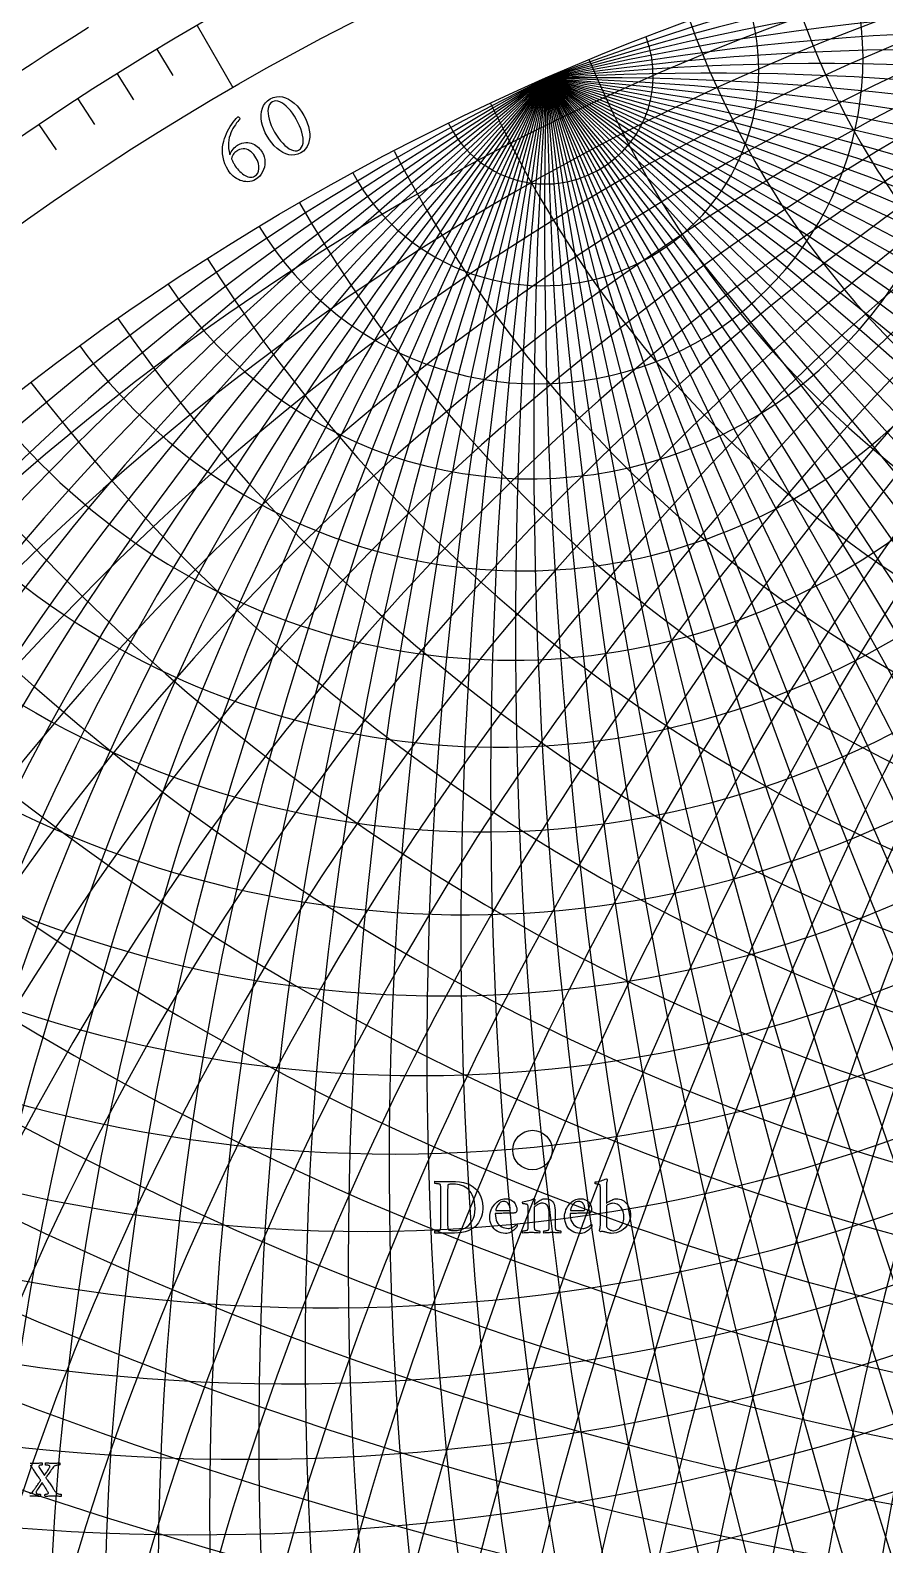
# Model space of a CAD drawing. Header units: millimetres. Extents: x -78 to 78, y -78 to 100.
# Drawn here: x -42.99 to -18.57, y 22.78 to 66.07 of the extents above; entities that cross this region are included whole.
import ezdxf

# ---------------------------------------------------------------- set-up
doc = ezdxf.new("R2010")
doc.units = ezdxf.units.MM
for name, color, linetype in [('CUT_OUTER', 1, 'Continuous'), ('ENGRAVE', 7, 'Continuous'), ('ENGRAVE_FINE', 8, 'Continuous'), ('TEXT', 5, 'Continuous')]:
    doc.layers.add(name, color=color, linetype=linetype)

msp = doc.modelspace()

# ---------------------------------------------------------------- linework, layer by layer
at = {"layer": 'CUT_OUTER'}
msp.add_lwpolyline([(-43.3345, 64.8546), (-42.9357, 65.1193), (-42.5353, 65.3815), (-42.1334, 65.6413), (-41.7298, 65.8986), (-41.3247, 66.1534)], dxfattribs=at)
at = {"layer": 'ENGRAVE'}
msp.add_lwpolyline([(-38.22, 66.199), (-37.1962, 64.4258)], dxfattribs=at)
for centre, radius in [((0, 0), 76.44), ((0, 0), 76.44), ((0, 0), 74.3925), ((0, 0), 70.59), ((0, 0), 70.59), ((0, 0), 70.59), ((-28.63637648938618, 34.06013832924556), 0.56472)]:
    msp.add_circle(centre, radius, dxfattribs=at)
for centre, radius, start, end in [((12.446921568210541, 0), 71.67896453301475, 99.99999983752991, 260.0000001624701), ((25.692658836851287, 0), 75.12030895907469, 109.99999992129074, 250.00000007870926), ((40.75515550209566, -6.0314697031531956e-15), 81.51031100419135, 119.99999995038047, 240.00000004961953), ((59.23204296480425, 2.898565650281541e-15), 92.1487005539656, 129.9999999658587, 230.0000000341413), ((84.1258861012253, -2.0991557251154044e-15), 109.81854493807653, 139.99999997596137, 220.00000002403863), ((122.26546650628708, -0), 141.18000000000004, 149.99999998346016, 210.00000001653984), ((0, 75.12030895907462), 25.6926588368512, 199.99999992129074, 340.0000000787097), ((0, 81.51031100419131), 40.75515550209562, 209.99999995038047, 330.00000004961953), ((0, 92.14870055396544), 59.23204296480409, 219.9999999658587, 320.0000000341413), ((0, 109.81854493807663), 84.1258861012254, 229.99999997596183, 310.0000000240386), ((-4.177725667693714e-15, 141.17999999999984), 122.26546650628688, 239.99999998346016, 300.00000001653984), ((2.882118513178967e-15, 206.3913526075124), 193.94443103930186, 249.99999998957287, 290.00000001042713)]:
    msp.add_arc(centre, radius, start, end, dxfattribs=at)
at = {"layer": 'ENGRAVE_FINE'}
for points in [[(-39.3695, 65.5219), (-38.9176, 64.7697)], [(-40.507, 64.8248), (-40.042, 64.0806)], [(28.2418, -64.6943), (-28.2418, 64.6943)], [(-41.6322, 64.108), (-41.1543, 63.372)], [(-42.7447, 63.3716), (-42.254, 62.6442)]]:
    msp.add_lwpolyline(points, dxfattribs=at)
for centre, radius, start, end in [((3.0820259599118125, 0), 70.65725004567872, 92.49999934385482, 267.5000006561452), ((6.175824758294934, 0), 70.85964233218486, 94.99999967255258, 265.0000003274474), ((9.293349804694252, 0), 71.19911832735295, 97.49999978239725, 262.50000021760275), ((15.64942623596516, 0), 72.30389091546124, 102.49999987077786, 257.50000012922214), ((18.914533493713, 0), 73.08014557514781, 104.99999989308458, 255.00000010691542), ((-31.161401246886975, 71.38222131015958), 32.916657589161325, 228.5833332718978, 358.58333339476917), ((22.256941506967543, 0), 74.01567094368993, 107.4999999091408, 252.5000000908592), ((-30.568726344938504, 70.02456570665579), 29.239335367916667, 226.0833332641712, 1.0833334024957821), ((29.23933536791683, 0), 76.40606541864014, 112.49999993083816, 247.50000006916184), ((32.91665758916132, 0), 77.88744729956227, 114.99999993856432, 245.00000006143568), ((36.74682809844786, 3.665340949752551e-15), 79.5818916292952, 117.49999994496807, 242.50000005503193), ((44.970789710401014, 8.816429203503369e-15), 83.69778985837748, 122.49999995503208, 237.50000004496837), ((49.42765012222342, 7.245719233885777e-15), 86.17447822067119, 124.99999995908661, 235.0000000409134), ((54.16561208143476, 5.291835080357005e-15), 88.97674770498452, 127.49999996266547, 232.50000003733453), ((64.6838175738899, -1.588055486679016e-14), 95.74416094954442, 132.49999996873635, 227.50000003126365), ((70.58999999999996, -6.964251032315218e-15), 99.82933536791674, 134.99999997135205, 225.00000002864795), ((77.03546709047984, -5.7315303067645164e-15), 104.48641677198239, 137.49999997374903, 222.50000002625097), ((91.99467906886083, -4.62099438761191e-15), 115.95675520202653, 142.49999997801774, 217.50000002198226), ((100.81296779592606, -1.0196152142749808e-14), 123.0699093028935, 144.9999999799404, 215.0000000200596), ((110.80410488872359, 1.410338680685469e-15), 131.3792135773055, 147.4999999817494, 212.5000000182506), ((-32.61084545743526, 74.70250035006377), 40.7551555020957, 233.58333328371396, 353.583333382953), ((-31.839318696745615, 72.93514420513561), 36.746828098447715, 231.0833332783011, 356.0833333883654), ((-30.05431774212224, 68.84619672256699), 25.69265883685127, 223.58333325462377, 3.583333412042748), ((-29.612371451373008, 67.83381901581609), 22.256941506967532, 221.08333324247383, 6.083333424192688), ((-33.486017370981294, 76.70727910575026), 44.97078971040111, 236.0833332883651, 351.0833333783014), ((-29.238084163799417, 66.97642952349264), 18.914533493712984, 218.58333322641806, 8.583333440248452), ((-28.92751829267477, 66.26500831465933), 15.64942623596505, 216.0833332041109, 11.083333462556084), ((-2.8246125246337073, -1.2330645170685792), 70.65725004567884, 296.0833326771901, 111.08333398947684), ((-34.47689693497696, 78.97711234490596), 49.42765012222335, 238.58333329241964, 348.5833333742469), ((-35.5980357940636, 81.54533389324658), 54.16561208143496, 241.08333329599895, 346.083333370668), ((-28.677496210447874, 65.69227631635961), 12.446921568210598, 213.5833331708634, 13.583333495803117), ((-5.660014610234326, -2.470839140272757), 70.85964233218493, 298.5833330058865, 108.58333366078), ((-36.86707848181713, 84.45236253652081), 59.23204296480418, 243.5833332991922, 343.5833333674748), ((-28.485518161739666, 65.25250727481347), 9.293349804694087, 211.08333311572983, 16.083333550936686), ((-8.517161307392657, -3.7181062190670273), 71.19911832735299, 301.0833331157312, 106.08333355093578), ((0, 74.01567094368974), 22.256941506967365, 197.49999990914034, 342.50000009085966), ((-38.30555910916407, 87.74752701510516), 64.68381757388993, 246.08333330206983, 341.08333336459714), ((-28.349699771667, 64.94138460413), 6.175824758295099, 208.58333300588788, 18.58333366077909), ((-11.407344069128323, -4.979794956994596), 71.67896453301478, 303.5833331708634, 103.58333349580357), ((-28.268726168502454, 64.75589629391051), 3.082025959911144, 206.08333267717512, 21.083333989491393), ((-14.342372817230052, -6.261060891453944), 72.30389091546121, 306.0833332041109, 101.08333346255563), ((-39.939965725737515, 91.49150418386903), 70.59000000000005, 248.58333330468554, 338.58333336198143), ((-17.334775533646717, -7.567373023901744), 73.08014557514785, 308.58333322641806, 98.58333344024845), ((-20.39802278057919, -8.904611832502653), 74.0156709436899, 311.0833332424738, 96.08333342419269), ((0, 76.40606541864005), 29.239335367916745, 202.4999999308377, 337.5000000691623), ((2.8246125246336855, 1.2330645170685683), 70.65725004567881, 116.08333267718967, 291.08333398947775), ((-41.80318229404224, 95.75962217938981), 77.03546709047988, 251.0833333070825, 336.08333335958446), ((5.660014610234307, 2.4708391402727363), 70.85964233218493, 118.58333300588652, 288.58333366078), ((8.517161307392596, 3.718106219067017), 71.19911832735295, 121.08333311573074, 286.08333355093623), ((11.407344069128397, 4.979794956994613), 71.67896453301485, 123.5833331708634, 283.5833334958031), ((14.342372817230132, 6.261060891453964), 72.30389091546128, 126.08333320411134, 281.0833334625552), ((17.334775533646628, 7.567373023901702), 73.08014557514777, 128.58333322641806, 278.5833334402489), ((20.3980227805792, 8.90461183250264), 74.01567094368993, 131.08333324247383, 276.0833334241927), ((23.546786070479563, 10.279182061715845), 75.12030895907466, 133.58333325462377, 273.58333341204275), ((26.7972411544978, 11.698145120710194), 76.40606541864005, 136.0833332641712, 271.0833334024953), ((30.16743028928951, 13.169377228363828), 77.88744729956224, 138.5833332718978, 268.58333339476917), ((33.677701692818744, 14.701761254570643), 79.58189162929526, 141.08333327830155, 266.0833333883654), ((37.35125017503189, 16.305422728717616), 81.51031100419137, 143.5833332837135, 263.583333382953), ((41.21479102087008, 17.99202401852319), 83.69778985837746, 146.0833332883651, 261.0833333783014), ((45.2994106520874, 19.775135680406414), 86.17447822067119, 148.5833332924201, 258.5833333742469), ((49.64165398984603, 21.670711139897737), 88.97674770498463, 151.0833332959985, 256.083333370668), ((54.284932247231325, 23.69770125345333), 92.14870055396561, 153.5833332991922, 253.58333336747432), ((59.28136999389557, 25.87886063139407), 95.74416094954437, 156.08333330206938, 251.08333336459714), ((64.69426302937117, 28.241820605027275), 99.82933536791681, 158.58333330468554, 248.58333336198143), ((70.6013992143642, 30.82053891193956), 104.48641677198242, 161.0833333070825, 246.08333335958446), ((77.09962038548767, 33.657291167442374), 109.81854493807634, 163.58333330929486, 243.58333335737166), ((84.31120505713942, 36.8054571877012), 115.95675520202661, 166.08333331135123, 241.08333335531574), ((92.39298279304668, 40.33349980383818), 123.06990930289355, 168.5833333132739, 238.58333335339262), ((101.54965159944913, 44.33077847525084), 131.37921357730553, 171.08333331508243, 236.0833333515841), ((112.05375052509568, 48.91626818615285), 141.18000000000004, 173.58333331679364, 233.58333334987333), ((124.27652299699338, 54.25203261538339), 152.8753914504321, 176.08333331842027, 231.0833333482467), ((138.73729478375174, 60.56477973527031), 167.03016975473452, 178.5833333199746, 228.58333334669192), ((-23.54678607047946, -10.279182061715815), 75.12030895907456, 313.58333325462377, 93.5833334120432), ((-26.797241154497843, -11.69814512071021), 76.4060654186401, 316.0833332641712, 91.08333340249533), ((-64.69426302937109, -28.241820605027268), 99.82933536791673, 338.58333330468554, 68.58333336198143), ((-59.28136999389548, -25.878860631394033), 95.74416094954427, 336.0833333020694, 71.08333336459714), ((-54.2849322472312, -23.69770125345326), 92.14870055396548, 333.5833332991922, 73.58333336747478), ((-49.641653989845885, -21.670711139897676), 88.97674770498448, 331.0833332959985, 76.08333337066802), ((-45.299410652087325, -19.77513568040638), 86.1744782206711, 328.58333329241964, 78.58333337424688), ((-41.21479102086996, -17.992024018523146), 83.69778985837735, 326.0833332883651, 81.0833333783014), ((-37.35125017503181, -16.305422728717588), 81.51031100419128, 323.5833332837135, 83.58333338295301), ((-33.677701692818566, -14.701761254570561), 79.58189162929506, 321.0833332783011, 86.08333338836542), ((-30.167430289289562, -13.16937722836384), 77.8874472995623, 318.5833332718978, 88.58333339476917), ((156.1857672132402, 68.18178633076482), 184.46055938124695, 181.08333332146708, 226.08333334519943), ((177.7460268414548, 77.59376439660053), 206.39135260751192, 183.58333332290636, 223.58333334376016), ((205.18398836667149, 89.57161144017854), 234.74771725843192, 186.0833333243006, 221.0833333423659), ((241.44227658383784, 105.39990939620738), 272.73881631098124, 188.58333332565712, 218.5833333410094), ((291.81696238473376, 127.39062036199462), 326.1417756002241, 191.08333332698226, 216.08333333968426), ((366.89939775203754, 160.1673237501955), 406.5116084051079, 193.58333332828192, 213.5833333383846), ((491.4017144750685, 214.51792501148185), 540.810995857396, 196.08333332956158, 211.08333333710493), ((739.4588101143111, 322.80548664066447), 809.9294180118345, 198.58333333082714, 208.58333333583982), ((1481.742232753251, 646.8440377983956), 1618.3170893430995, 201.0833333320827, 206.08333333458427), ((-1481.742232753267, -646.8440377984025), 1618.3170893431168, 21.083333332082702, 26.083333334584268), ((-739.4588101143141, -322.80548664066583), 809.9294180118378, 18.583333330827145, 28.583333335839825), ((-491.4017144750671, -214.51792501148122), 540.8109958573946, 16.083333329561583, 31.083333337104932), ((-366.89939775203794, -160.16732375019572), 406.51160840510835, 13.583333328281924, 33.58333333838459), ((-291.81696238473444, -127.39062036199493), 326.1417756002249, 11.083333326982256, 36.08333333968426), ((-241.4422765838374, -105.39990939620718), 272.7388163109808, 8.583333325657122, 38.58333334100939), ((-205.18398836667222, -89.57161144017886), 234.74771725843271, 6.083333324300611, 41.083333342365904), ((-177.7460268414554, -77.59376439660082), 206.39135260751257, 3.5833333229063555, 43.58333334376016), ((-156.1857672132404, -68.18178633076492), 184.46055938124718, 1.0833333214670802, 46.083333345199435), ((-138.73729478375222, -60.56477973527049), 167.03016975473503, 358.5833333199746, 48.583333346691916), ((-124.27652299699389, -54.252032615383584), 152.87539145043263, 356.0833333184203, 51.08333334824624), ((-112.05375052509577, -48.91626818615295), 141.18000000000015, 353.58333331679364, 53.58333334987333), ((-101.54965159944942, -44.330778475251), 131.37921357730585, 351.0833333150829, 56.08333335158409), ((-92.3929827930465, -40.33349980383811), 123.06990930289336, 348.5833333132739, 58.58333335339262), ((-84.31120505713926, -36.80545718770115), 115.95675520202646, 346.0833333113512, 61.083333355315744), ((-77.09962038548771, -33.65729116744239), 109.81854493807639, 343.58333330929486, 63.58333335737166), ((-70.60139921436401, -30.820538911939515), 104.48641677198222, 341.0833333070825, 66.08333335958446), ((9.345603552566627e-15, 77.88744729956231), 32.91665758916137, 204.99999993856432, 335.0000000614357), ((-43.93647322915831, 100.64640645596742), 84.12588610122536, 253.58333330929486, 333.58333335737166), ((0, 79.58189162929506), 36.74682809844772, 207.4999999449676, 332.5000000550324), ((-46.392263470133024, 106.2719481664866), 91.99467906886059, 256.0833333113512, 331.08333335531574), ((-49.23811163634062, 112.79100557362543), 100.8129677959257, 258.5833333132739, 328.5833333533931), ((0, 83.69778985837738), 44.970789710400915, 212.49999995503163, 327.5000000449684), ((-52.56251850233499, 120.40630967222174), 110.80410488872363, 261.0833333150824, 326.0833333515841), ((3.670689490155657e-15, 86.17447822067126), 49.42765012222348, 214.9999999590866, 325.0000000409134), ((-56.483641210054515, 129.38852605874217), 122.26546650628694, 263.58333331679364, 323.5833333498733), ((1.0709601438198684e-14, 88.97674770498463), 54.16561208143487, 217.49999996266547, 322.50000003733453), ((-61.162762151387255, 140.10710844613027), 135.60212834289464, 266.0833333184203, 321.0833333482467), ((-66.82584062672443, 153.07966760098222), 151.38074351876983, 268.5833333199746, 318.5833333466919), ((3.479356909050537e-15, 95.74416094954461), 64.68381757389008, 222.49999996873635, 317.50000003126365), ((-73.79943372642236, 169.05425622829463), 170.4193353679168, 271.0833333214671, 316.0833333451999), ((0, 99.82933536791677), 70.58999999999999, 224.99999997135205, 315.00000002864795), ((-82.57355935359531, 189.1533709105835), 193.9444310393018, 273.58333332290636, 313.58333334376016), ((0, 104.48641677198245), 77.0354670904799, 227.49999997374903, 312.500000026251), ((-93.91844338082342, 215.14138781500915), 223.88287709881945, 276.0833333243006, 311.0833333423659), ((-109.11801561527464, 249.95943789123103), 263.4454665062876, 278.5833333256571, 308.5833333410094), ((1.835448234434506e-15, 115.95675520202644), 91.99467906886073, 232.49999997801774, 307.50000002198226), ((-130.48360275260814, 298.9021365001711), 318.4109132735047, 281.08333332698226, 306.08333333968426), ((-1.899403707436652e-15, 123.06990930289308), 100.81296779592563, 234.9999999799404, 305.0000000200596), ((-162.63816289046912, 372.5594123622739), 400.3357836468152, 283.5833333282819, 303.5833333383846), ((1.982736646385792e-15, 131.3792135773056), 110.80410488872367, 237.4999999817494, 302.5000000182506), ((-216.36899173014237, 495.64200049829407), 536.1842828172693, 286.0833333295616, 301.08333333710493), ((-324.0385511577344, 742.2834226389477), 806.847392051926, 288.58333333082714, 298.5833333358398), ((6.6682190985048974e-15, 152.8753914504321), 135.60212834289456, 242.4999999850868, 297.5000000149132), ((-647.4602765161886, 1483.1538665942614), 1616.776810063754, 291.0833333320827, 296.08333333458427), ((3.587350814991408e-15, 167.03016975473503), 151.3807435187699, 244.99999998664111, 295.0000000133589), ((-1.3029877053071056e-15, 184.4605593812469), 170.41933536791683, 247.4999999881336, 292.5000000118664), ((647.4602765161817, -1483.1538665942453), 1616.7768100637363, 111.0833333320827, 116.08333333458427)]:
    msp.add_arc(centre, radius, start, end, dxfattribs=at)
at = {"layer": 'TEXT'}
for points in [[(-36.1302, 64.1042), (-36.0437, 64.1442), (-35.9564, 64.1672), (-35.8685, 64.173), (-35.7799, 64.1617), (-35.6922, 64.1354), (-35.6069, 64.0963), (-35.524, 64.0443), (-35.4435, 63.9795), (-35.3668, 63.9041), (-35.2955, 63.8203), (-35.2296, 63.728), (-35.169, 63.6274), (-35.1161, 63.5225), (-35.0732, 63.4175), (-35.0403, 63.3124), (-35.0173, 63.2073), (-35.005, 63.1045), (-35.0044, 63.0066), (-35.0153, 62.9135), (-35.0378, 62.8251), (-35.0728, 62.7441), (-35.1215, 62.673), (-35.1839, 62.6116), (-35.2599, 62.56), (-35.3413, 62.5229), (-35.4248, 62.5021), (-35.5103, 62.4976), (-35.598, 62.5094), (-35.6858, 62.5355), (-35.7718, 62.5741), (-35.8558, 62.625), (-35.938, 62.6884), (-36.0166, 62.7622), (-36.0898, 62.8445), (-36.1576, 62.9355), (-36.22, 63.035), (-36.2746, 63.139), (-36.3192, 63.2433), (-36.3536, 63.3479), (-36.3779, 63.4529), (-36.391, 63.5557), (-36.3919, 63.6539), (-36.3806, 63.7475), (-36.357, 63.8364), (-36.3206, 63.9182), (-36.2706, 63.9901), (-36.2071, 64.0521), (-36.1302, 64.1042)], [(-36.0679, 64.0229), (-36.114, 63.9893), (-36.15, 63.9462), (-36.1758, 63.8937), (-36.1915, 63.8317), (-36.1978, 63.7622), (-36.1953, 63.6873), (-36.1842, 63.607), (-36.1644, 63.5213), (-36.1366, 63.4322), (-36.1013, 63.3416), (-36.0587, 63.2495), (-36.0086, 63.156), (-35.9542, 63.0663), (-35.8971, 62.9832), (-35.8373, 62.9067), (-35.7747, 62.8368), (-35.7114, 62.7751), (-35.649, 62.7231), (-35.5876, 62.6809), (-35.5271, 62.6485), (-35.4692, 62.6275), (-35.4153, 62.6196), (-35.3654, 62.6247), (-35.3195, 62.6429), (-35.2714, 62.6779), (-35.2347, 62.7222), (-35.2091, 62.7759), (-35.1949, 62.839), (-35.1907, 62.9096), (-35.1953, 62.9857), (-35.2088, 63.0673), (-35.2311, 63.1545), (-35.2611, 63.2449), (-35.2973, 63.3362), (-35.3399, 63.4284), (-35.3888, 63.5215), (-35.4427, 63.6125), (-35.4988, 63.6962), (-35.557, 63.7723), (-35.6173, 63.841), (-35.6786, 63.901), (-35.7393, 63.9512), (-35.7995, 63.9916), (-35.8592, 64.0222), (-35.9168, 64.0414), (-35.9708, 64.048), (-36.0212, 64.0418), (-36.0679, 64.0229)], [(-37.0675, 62.7827), (-37.0059, 62.8151), (-36.946, 62.8388), (-36.8877, 62.8536), (-36.8311, 62.8596), (-36.7765, 62.8584), (-36.7244, 62.8514), (-36.6747, 62.8387), (-36.6275, 62.8203), (-36.583, 62.7975), (-36.5415, 62.7718), (-36.5029, 62.743), (-36.4674, 62.7113), (-36.4354, 62.6783), (-36.4072, 62.6457), (-36.383, 62.6134), (-36.3626, 62.5816), (-36.3291, 62.5146), (-36.3049, 62.4452), (-36.2901, 62.3734), (-36.2847, 62.2993), (-36.2881, 62.2251), (-36.3002, 62.1532), (-36.3208, 62.0836), (-36.35, 62.0163), (-36.3876, 61.9535), (-36.4338, 61.8972), (-36.4884, 61.8476), (-36.5516, 61.8044), (-36.605, 61.7768), (-36.6593, 61.7565), (-36.7146, 61.7437), (-36.7709, 61.7382), (-36.8272, 61.7391), (-36.8826, 61.7457), (-36.9372, 61.758), (-36.9909, 61.7758), (-37.0431, 61.7987), (-37.0932, 61.8258), (-37.1413, 61.8572), (-37.1872, 61.893), (-37.2301, 61.9321), (-37.2688, 61.9734), (-37.3034, 62.0171), (-37.3338, 62.063), (-37.3839, 62.1545), (-37.4253, 62.248), (-37.4579, 62.3435), (-37.4817, 62.441), (-37.4962, 62.5389), (-37.5008, 62.6357), (-37.4955, 62.7315), (-37.4802, 62.8261), (-37.4627, 62.8977), (-37.4407, 62.9694), (-37.4143, 63.0412), (-37.3836, 63.113), (-37.3495, 63.1838), (-37.313, 63.2521), (-37.2743, 63.3181), (-37.2332, 63.3817), (-37.1908, 63.4415), (-37.148, 63.4962), (-37.1048, 63.5457), (-37.0613, 63.59), (-37.0524, 63.5929), (-37.043, 63.5913), (-37.0331, 63.5854), (-37.0227, 63.575), (-37.013, 63.5633), (-37.005, 63.5531), (-36.9988, 63.5446), (-36.9944, 63.5377), (-37.0262, 63.5012), (-37.0593, 63.4607), (-37.0935, 63.4163), (-37.1288, 63.3678), (-37.1637, 63.3155), (-37.1966, 63.2594), (-37.2274, 63.1996), (-37.2561, 63.136), (-37.2812, 63.069), (-37.3009, 62.9987), (-37.3153, 62.9251), (-37.3244, 62.8483), (-37.3268, 62.7684), (-37.3209, 62.6853), (-37.3069, 62.599), (-37.2848, 62.5096), (-37.2665, 62.553), (-37.2447, 62.5946), (-37.2192, 62.6344), (-37.1902, 62.6724), (-37.1594, 62.7071), (-37.1287, 62.7371), (-37.0981, 62.7623), (-37.0675, 62.7827)], [(-37.2422, 62.3939), (-37.2328, 62.373), (-37.223, 62.352), (-37.2126, 62.3309), (-37.2018, 62.3097), (-37.1906, 62.2885), (-37.1791, 62.2675), (-37.1672, 62.2466), (-37.1551, 62.226), (-37.1299, 62.1862), (-37.1021, 62.1468), (-37.0716, 62.1078), (-37.0385, 62.0691), (-37.0034, 62.032), (-36.9669, 61.9978), (-36.929, 61.9664), (-36.8899, 61.9379), (-36.8499, 61.9132), (-36.8098, 61.8933), (-36.7696, 61.8782), (-36.7291, 61.8679), (-36.6893, 61.8636), (-36.6509, 61.8664), (-36.6138, 61.8764), (-36.5782, 61.8934), (-36.528, 61.9321), (-36.4908, 61.981), (-36.4665, 62.0402), (-36.4551, 62.1098), (-36.4567, 62.1853), (-36.4712, 62.2621), (-36.4987, 62.3403), (-36.5391, 62.4199), (-36.5704, 62.4689), (-36.6044, 62.5139), (-36.6412, 62.5549), (-36.6807, 62.5917), (-36.7225, 62.6231), (-36.7663, 62.6477), (-36.8121, 62.6653), (-36.8598, 62.6761), (-36.9091, 62.6786), (-36.9597, 62.6713), (-37.0115, 62.6542), (-37.0646, 62.6273), (-37.0903, 62.6107), (-37.1162, 62.5914), (-37.1423, 62.5692), (-37.1686, 62.5443), (-37.193, 62.5152), (-37.2134, 62.4804), (-37.2298, 62.4399), (-37.2422, 62.3939)], [(-30.8383, 33.1595), (-30.7208, 33.1536), (-30.6118, 33.1359), (-30.5113, 33.1064), (-30.4193, 33.065), (-30.3368, 33.0135), (-30.2645, 32.9535), (-30.2024, 32.8849), (-30.1506, 32.8077), (-30.1098, 32.7236), (-30.0806, 32.6338), (-30.0631, 32.5385), (-30.0573, 32.4377), (-30.0597, 32.3675), (-30.067, 32.2982), (-30.0791, 32.2298), (-30.096, 32.1622), (-30.1187, 32.0967), (-30.1481, 32.0347), (-30.1842, 31.976), (-30.2269, 31.9208), (-30.2771, 31.8701), (-30.3354, 31.8249), (-30.4018, 31.7852), (-30.4763, 31.7512), (-30.5597, 31.7238), (-30.6527, 31.7042), (-30.7555, 31.6925), (-30.8679, 31.6885), (-31.4235, 31.6885), (-31.4275, 31.694), (-31.4301, 31.7011), (-31.4314, 31.7099), (-31.4315, 31.7204), (-31.4306, 31.731), (-31.429, 31.7398), (-31.4266, 31.7469), (-31.4235, 31.7523), (-31.4153, 31.7525), (-31.4042, 31.7532), (-31.3902, 31.7542), (-31.3734, 31.7557), (-31.3554, 31.7578), (-31.3379, 31.7606), (-31.3207, 31.764), (-31.304, 31.7682), (-31.2894, 31.7729), (-31.2787, 31.7779), (-31.2718, 31.7832), (-31.2687, 31.7887), (-31.2646, 31.8034), (-31.2616, 31.82), (-31.2595, 31.8387), (-31.2585, 31.8593), (-31.258, 31.8814), (-31.2576, 31.9043), (-31.2574, 31.9281), (-31.2573, 31.9527), (-31.2573, 32.9022), (-31.2574, 32.9269), (-31.2576, 32.9509), (-31.258, 32.9742), (-31.2585, 32.9967), (-31.2595, 33.0179), (-31.2616, 33.0369), (-31.2646, 33.0537), (-31.2687, 33.0685), (-31.2718, 33.0749), (-31.2787, 33.0804), (-31.2894, 33.0851), (-31.304, 33.089), (-31.3207, 33.0922), (-31.3379, 33.0949), (-31.3554, 33.0973), (-31.3734, 33.0992), (-31.3902, 33.1007), (-31.4042, 33.1018), (-31.4153, 33.1024), (-31.4235, 33.1026), (-31.4266, 33.108), (-31.429, 33.1151), (-31.4306, 33.124), (-31.4315, 33.1345), (-31.4314, 33.145), (-31.4301, 33.1539), (-31.4275, 33.161), (-31.4235, 33.1664), (-31.3895, 33.1652), (-31.3558, 33.1638), (-31.3224, 33.1623), (-31.2892, 33.1607), (-31.2563, 33.1592), (-31.2237, 33.1581), (-31.1914, 33.1575), (-31.1594, 33.1573), (-31.1248, 33.1573), (-31.0871, 33.1576), (-31.0463, 33.1579), (-31.0023, 33.1584), (-30.9579, 33.1589), (-30.9158, 33.1593), (-30.8759, 33.1595), (-30.8383, 33.1595)], [(-31.0615, 32.8977), (-31.0615, 31.9504), (-31.0615, 31.9412), (-31.0615, 31.9296), (-31.0615, 31.9156), (-31.0615, 31.8992), (-31.0613, 31.8817), (-31.0606, 31.8644), (-31.0596, 31.8475), (-31.0581, 31.8309), (-31.0563, 31.816), (-31.0544, 31.8044), (-31.0523, 31.7961), (-31.0501, 31.791), (-31.0408, 31.7826), (-31.0265, 31.7756), (-31.0072, 31.7701), (-30.9829, 31.766), (-30.9557, 31.763), (-30.9274, 31.7608), (-30.8982, 31.7596), (-30.8679, 31.7591), (-30.7899, 31.7634), (-30.7151, 31.7762), (-30.6436, 31.7976), (-30.5753, 31.8274), (-30.5119, 31.8661), (-30.4549, 31.9137), (-30.4043, 31.9703), (-30.3601, 32.0358), (-30.3243, 32.1106), (-30.2987, 32.1949), (-30.2833, 32.2888), (-30.2782, 32.3922), (-30.2814, 32.4831), (-30.291, 32.5669), (-30.307, 32.6436), (-30.3294, 32.7132), (-30.3573, 32.7762), (-30.3897, 32.8331), (-30.4267, 32.8838), (-30.4683, 32.9284), (-30.5136, 32.9671), (-30.5617, 33.0001), (-30.6126, 33.0275), (-30.6664, 33.0491), (-30.7223, 33.0655), (-30.7794, 33.0773), (-30.8378, 33.0843), (-30.8975, 33.0867), (-30.9058, 33.0866), (-30.9169, 33.0864), (-30.9308, 33.086), (-30.9476, 33.0855), (-30.9656, 33.0848), (-30.9829, 33.0835), (-30.9997, 33.0819), (-31.0159, 33.0798), (-31.0302, 33.0771), (-31.041, 33.0736), (-31.0484, 33.0692), (-31.0524, 33.0639), (-31.0554, 33.0516), (-31.0578, 33.0374), (-31.0594, 33.0214), (-31.0603, 33.0036), (-31.0608, 32.9846), (-31.0612, 32.9651), (-31.0614, 32.9453), (-31.0615, 32.925), (-31.0615, 32.9216), (-31.0615, 32.9182), (-31.0615, 32.9148), (-31.0615, 32.9113), (-31.0615, 32.9079), (-31.0615, 32.9045), (-31.0615, 32.9011), (-31.0615, 32.8977)], [(-26.3866, 31.6794), (-26.4008, 31.6802), (-26.4182, 31.6826), (-26.4389, 31.6865), (-26.4629, 31.692), (-26.4876, 31.698), (-26.5104, 31.7036), (-26.5314, 31.7088), (-26.5506, 31.7136), (-26.5543, 31.7147), (-26.5585, 31.7159), (-26.5634, 31.717), (-26.5688, 31.7181), (-26.5837, 31.7225), (-26.5989, 31.7264), (-26.6145, 31.7299), (-26.6303, 31.7329), (-26.6462, 31.7347), (-26.6621, 31.7344), (-26.6781, 31.7319), (-26.694, 31.7273), (-26.6986, 31.7285), (-26.7034, 31.7321), (-26.7083, 31.7381), (-26.7134, 31.7466), (-26.7179, 31.7556), (-26.7211, 31.7634), (-26.723, 31.7699), (-26.7236, 31.7751), (-26.7163, 31.793), (-26.7102, 31.8126), (-26.7055, 31.834), (-26.702, 31.857), (-26.6995, 31.8801), (-26.6977, 31.9015), (-26.6966, 31.9211), (-26.6963, 31.939), (-26.6963, 32.9364), (-26.6964, 32.9486), (-26.6966, 32.9626), (-26.6969, 32.9782), (-26.6974, 32.9956), (-26.6985, 33.0128), (-26.7006, 33.028), (-26.7036, 33.0413), (-26.7077, 33.0525), (-26.7142, 33.0639), (-26.7248, 33.073), (-26.7393, 33.0798), (-26.7578, 33.0844), (-26.7786, 33.0874), (-26.7999, 33.0895), (-26.8218, 33.0908), (-26.8443, 33.0912), (-26.8454, 33.093), (-26.8463, 33.0983), (-26.8471, 33.1072), (-26.8477, 33.1197), (-26.8478, 33.1323), (-26.8469, 33.1416), (-26.8449, 33.1477), (-26.842, 33.1504), (-26.8001, 33.1559), (-26.7586, 33.1632), (-26.7176, 33.1724), (-26.6769, 33.1835), (-26.6372, 33.1959), (-26.5987, 33.2094), (-26.5614, 33.2238), (-26.5255, 33.2392), (-26.521, 33.2385), (-26.5167, 33.2361), (-26.5125, 33.2322), (-26.5084, 33.2267), (-26.5049, 33.2205), (-26.5025, 33.2145), (-26.501, 33.2086), (-26.5005, 33.2028), (-26.5012, 33.1997), (-26.5036, 33.1903), (-26.5075, 33.1746), (-26.513, 33.1527), (-26.5185, 33.125), (-26.5224, 33.0918), (-26.5247, 33.0532), (-26.5255, 33.0093), (-26.5255, 32.5721), (-26.5254, 32.5674), (-26.5249, 32.5624), (-26.5242, 32.5571), (-26.5232, 32.5516), (-26.5217, 32.5471), (-26.5192, 32.5453), (-26.516, 32.546), (-26.5118, 32.5493), (-26.5009, 32.557), (-26.4862, 32.5666), (-26.4679, 32.5781), (-26.4458, 32.5914), (-26.4213, 32.6054), (-26.3957, 32.619), (-26.369, 32.6322), (-26.3411, 32.6449), (-26.3136, 32.6559), (-26.2881, 32.6637), (-26.2646, 32.6684), (-26.2431, 32.67), (-26.1945, 32.6673), (-26.1489, 32.6594), (-26.1063, 32.6463), (-26.0667, 32.6278), (-26.0301, 32.6052), (-25.9967, 32.5795), (-25.9663, 32.5506), (-25.9392, 32.5185), (-25.9151, 32.4841), (-25.8942, 32.448), (-25.8764, 32.4101), (-25.8617, 32.3705), (-25.8503, 32.3305), (-25.8421, 32.2911), (-25.8372, 32.2525), (-25.8355, 32.2146), (-25.84, 32.1432), (-25.8535, 32.0748), (-25.8759, 32.0094), (-25.9073, 31.947), (-25.9464, 31.8891), (-25.9921, 31.8374), (-26.0443, 31.7918), (-26.1031, 31.7523), (-26.1674, 31.7204), (-26.236, 31.6977), (-26.3091, 31.684), (-26.3866, 31.6794)], [(-29.6998, 32.2464), (-29.6976, 32.1787), (-29.689, 32.1166), (-29.6737, 32.0603), (-29.652, 32.0096), (-29.6248, 31.9649), (-29.5933, 31.9262), (-29.5576, 31.8937), (-29.5176, 31.8673), (-29.4746, 31.8469), (-29.4299, 31.8323), (-29.3835, 31.8235), (-29.3354, 31.8206), (-29.3054, 31.822), (-29.2768, 31.826), (-29.2496, 31.8328), (-29.2239, 31.8422), (-29.1998, 31.8535), (-29.1778, 31.8656), (-29.1577, 31.8785), (-29.1396, 31.8923), (-29.1238, 31.9058), (-29.1106, 31.9177), (-29.0999, 31.928), (-29.0918, 31.9367), (-29.0903, 31.9362), (-29.0881, 31.9348), (-29.0852, 31.9323), (-29.0815, 31.9288), (-29.0781, 31.9244), (-29.0756, 31.9194), (-29.0741, 31.9136), (-29.0736, 31.9071), (-29.0744, 31.8978), (-29.077, 31.8878), (-29.0813, 31.8773), (-29.0872, 31.8662), (-29.0989, 31.8494), (-29.1134, 31.8311), (-29.1308, 31.8113), (-29.151, 31.7899), (-29.1741, 31.7683), (-29.2, 31.748), (-29.2287, 31.729), (-29.2603, 31.7113), (-29.2946, 31.6964), (-29.3315, 31.6857), (-29.3709, 31.6793), (-29.4129, 31.6772), (-29.4759, 31.681), (-29.5353, 31.6925), (-29.5909, 31.7117), (-29.6429, 31.7386), (-29.6902, 31.7721), (-29.7322, 31.8109), (-29.7688, 31.8552), (-29.8, 31.9049), (-29.8249, 31.9588), (-29.8427, 32.0159), (-29.8533, 32.0761), (-29.8569, 32.1394), (-29.8544, 32.1943), (-29.8469, 32.2473), (-29.8345, 32.2984), (-29.8171, 32.3478), (-29.7956, 32.3946), (-29.7709, 32.4383), (-29.7432, 32.4788), (-29.7123, 32.5163), (-29.6791, 32.5502), (-29.6443, 32.5803), (-29.6079, 32.6066), (-29.57, 32.629), (-29.5316, 32.6469), (-29.4937, 32.6597), (-29.4564, 32.6674), (-29.4197, 32.67), (-29.3718, 32.6678), (-29.3283, 32.6614), (-29.2893, 32.6508), (-29.2546, 32.6358), (-29.2239, 32.6177), (-29.1965, 32.5977), (-29.1726, 32.5756), (-29.1521, 32.5516), (-29.1348, 32.5265), (-29.1203, 32.5015), (-29.1086, 32.4764), (-29.0998, 32.4514), (-29.0933, 32.4273), (-29.0887, 32.4053), (-29.0859, 32.3852), (-29.085, 32.3671), (-29.0857, 32.3445), (-29.0878, 32.3244), (-29.0914, 32.3069), (-29.0964, 32.292), (-29.1033, 32.2799), (-29.1129, 32.2709), (-29.125, 32.2651), (-29.1396, 32.2624), (-29.1524, 32.2613), (-29.1701, 32.2604), (-29.1928, 32.2596), (-29.2205, 32.259), (-29.2517, 32.2583), (-29.2851, 32.2575), (-29.3206, 32.2566), (-29.3582, 32.2555), (-29.3968, 32.2544), (-29.4351, 32.2533), (-29.4731, 32.2521), (-29.5108, 32.251), (-29.5469, 32.2499), (-29.5802, 32.249), (-29.6107, 32.2482), (-29.6383, 32.2476), (-29.6618, 32.2471), (-29.6799, 32.2467), (-29.6925, 32.2465), (-29.6998, 32.2464)], [(-29.6884, 32.3284), (-29.3263, 32.3284), (-29.3164, 32.3291), (-29.3073, 32.3313), (-29.2988, 32.3348), (-29.291, 32.3398), (-29.2844, 32.3466), (-29.2794, 32.3557), (-29.2759, 32.3671), (-29.274, 32.3808), (-29.2741, 32.3959), (-29.2768, 32.4138), (-29.2821, 32.4346), (-29.2899, 32.4582), (-29.3004, 32.4827), (-29.3135, 32.506), (-29.3294, 32.5282), (-29.348, 32.5493), (-29.3697, 32.5672), (-29.3949, 32.58), (-29.4238, 32.5877), (-29.4561, 32.5903), (-29.4899, 32.5878), (-29.5205, 32.5803), (-29.5479, 32.5679), (-29.5723, 32.5504), (-29.5938, 32.5298), (-29.613, 32.5077), (-29.6297, 32.4842), (-29.644, 32.4593), (-29.6561, 32.4344), (-29.6662, 32.411), (-29.6743, 32.3889), (-29.6804, 32.3683), (-29.6848, 32.3508), (-29.6875, 32.3384), (-29.6888, 32.3309), (-29.6884, 32.3284)], [(-28.2743, 32.67), (-28.2177, 32.6668), (-28.1684, 32.6574), (-28.1266, 32.6418), (-28.0922, 32.6199), (-28.0639, 32.5914), (-28.0406, 32.5561), (-28.0223, 32.514), (-28.009, 32.465), (-27.9996, 32.4091), (-27.9928, 32.3461), (-27.9888, 32.2759), (-27.9874, 32.1986), (-27.9874, 31.9527), (-27.9873, 31.9281), (-27.9871, 31.9043), (-27.9868, 31.8814), (-27.9863, 31.8593), (-27.9852, 31.8387), (-27.9831, 31.82), (-27.9801, 31.8034), (-27.976, 31.7887), (-27.9722, 31.7832), (-27.9655, 31.7779), (-27.9557, 31.7729), (-27.943, 31.7682), (-27.9286, 31.764), (-27.9137, 31.7606), (-27.8984, 31.7578), (-27.8827, 31.7557), (-27.8679, 31.7542), (-27.8553, 31.7532), (-27.8451, 31.7525), (-27.8371, 31.7523), (-27.8341, 31.7469), (-27.8317, 31.7398), (-27.8301, 31.731), (-27.8291, 31.7204), (-27.8292, 31.7099), (-27.8306, 31.7011), (-27.8332, 31.694), (-27.8371, 31.6885), (-27.8702, 31.6907), (-27.9012, 31.6928), (-27.93, 31.6947), (-27.9567, 31.6965), (-27.9832, 31.698), (-28.0116, 31.6991), (-28.0418, 31.6997), (-28.0739, 31.6999), (-28.1051, 31.6997), (-28.1348, 31.6991), (-28.1632, 31.698), (-28.1901, 31.6965), (-28.2172, 31.6947), (-28.2464, 31.6928), (-28.2776, 31.6907), (-28.3108, 31.6885), (-28.3147, 31.694), (-28.3173, 31.7011), (-28.3187, 31.7099), (-28.3187, 31.7204), (-28.3178, 31.731), (-28.3162, 31.7398), (-28.3138, 31.7469), (-28.3108, 31.7523), (-28.3027, 31.7525), (-28.2923, 31.7532), (-28.2794, 31.7542), (-28.2641, 31.7557), (-28.2478, 31.7578), (-28.2319, 31.7606), (-28.2165, 31.764), (-28.2015, 31.7682), (-28.1884, 31.7729), (-28.1787, 31.7779), (-28.1724, 31.7832), (-28.1696, 31.7887), (-28.1655, 31.8034), (-28.1625, 31.82), (-28.1604, 31.8387), (-28.1593, 31.8593), (-28.1588, 31.8814), (-28.1585, 31.9043), (-28.1583, 31.9281), (-28.1582, 31.9527), (-28.1582, 32.1758), (-28.1593, 32.2415), (-28.1627, 32.2997), (-28.1684, 32.3503), (-28.1764, 32.3933), (-28.1874, 32.4298), (-28.202, 32.4608), (-28.2204, 32.4862), (-28.2424, 32.506), (-28.2688, 32.521), (-28.2999, 32.5316), (-28.3359, 32.538), (-28.3768, 32.5402), (-28.3978, 32.5385), (-28.4198, 32.5336), (-28.4428, 32.5254), (-28.4667, 32.514), (-28.4904, 32.5007), (-28.5126, 32.4869), (-28.5331, 32.4728), (-28.5521, 32.4582), (-28.5681, 32.4445), (-28.5794, 32.4332), (-28.5863, 32.424), (-28.5886, 32.4172), (-28.5886, 31.9527), (-28.5885, 31.9281), (-28.5883, 31.9043), (-28.5879, 31.8814), (-28.5874, 31.8593), (-28.5864, 31.8387), (-28.5843, 31.82), (-28.5812, 31.8034), (-28.5772, 31.7887), (-28.5734, 31.7832), (-28.5666, 31.7779), (-28.5569, 31.7729), (-28.5442, 31.7682), (-28.5297, 31.764), (-28.5148, 31.7606), (-28.4995, 31.7578), (-28.4838, 31.7557), (-28.469, 31.7542), (-28.4565, 31.7532), (-28.4462, 31.7525), (-28.4383, 31.7523), (-28.4352, 31.7469), (-28.4329, 31.7398), (-28.4312, 31.731), (-28.4303, 31.7204), (-28.4304, 31.7099), (-28.4317, 31.7011), (-28.4344, 31.694), (-28.4383, 31.6885), (-28.4714, 31.6907), (-28.5023, 31.6928), (-28.5311, 31.6947), (-28.5578, 31.6965), (-28.5844, 31.698), (-28.6128, 31.6991), (-28.643, 31.6997), (-28.6751, 31.6999), (-28.7063, 31.6997), (-28.736, 31.6991), (-28.7643, 31.698), (-28.7912, 31.6965), (-28.8184, 31.6947), (-28.8476, 31.6928), (-28.8787, 31.6907), (-28.9119, 31.6885), (-28.9158, 31.694), (-28.9185, 31.7011), (-28.9198, 31.7099), (-28.9199, 31.7204), (-28.9189, 31.731), (-28.9173, 31.7398), (-28.915, 31.7469), (-28.9119, 31.7523), (-28.9039, 31.7525), (-28.8934, 31.7532), (-28.8805, 31.7542), (-28.8652, 31.7557), (-28.8489, 31.7578), (-28.8331, 31.7606), (-28.8176, 31.764), (-28.8026, 31.7682), (-28.7895, 31.7729), (-28.7798, 31.7779), (-28.7736, 31.7832), (-28.7707, 31.7887), (-28.7667, 31.8034), (-28.7636, 31.82), (-28.7615, 31.8387), (-28.7605, 31.8593), (-28.76, 31.8814), (-28.7596, 31.9043), (-28.7594, 31.9281), (-28.7593, 31.9527), (-28.7593, 32.358), (-28.7594, 32.3705), (-28.7596, 32.3853), (-28.76, 32.4024), (-28.7605, 32.4218), (-28.7615, 32.441), (-28.7636, 32.4576), (-28.7667, 32.4717), (-28.7707, 32.4832), (-28.7757, 32.4927), (-28.7838, 32.5006), (-28.7951, 32.5069), (-28.8094, 32.5117), (-28.8254, 32.5153), (-28.8413, 32.518), (-28.8573, 32.5198), (-28.8732, 32.5208), (-28.8877, 32.5213), (-28.8994, 32.5217), (-28.9082, 32.5219), (-28.9142, 32.522), (-28.9153, 32.5254), (-28.9165, 32.5311), (-28.9176, 32.539), (-28.9187, 32.5493), (-28.9193, 32.5598), (-28.9187, 32.5686), (-28.917, 32.5758), (-28.9142, 32.5812), (-28.8712, 32.5876), (-28.8288, 32.5954), (-28.7869, 32.6046), (-28.7457, 32.6153), (-28.7057, 32.6276), (-28.6677, 32.6415), (-28.6317, 32.6572), (-28.5977, 32.6745), (-28.5932, 32.6737), (-28.5888, 32.6711), (-28.5846, 32.6668), (-28.5806, 32.6609), (-28.5771, 32.6543), (-28.5746, 32.6483), (-28.5731, 32.6429), (-28.5726, 32.6381), (-28.5728, 32.6333), (-28.5735, 32.6259), (-28.5745, 32.6157), (-28.576, 32.6028), (-28.5777, 32.5886), (-28.5794, 32.5746), (-28.5812, 32.5607), (-28.5829, 32.547), (-28.5844, 32.5345), (-28.5854, 32.5242), (-28.5861, 32.5163), (-28.5863, 32.5106), (-28.586, 32.5066), (-28.5851, 32.5037), (-28.5837, 32.502), (-28.5817, 32.5015), (-28.5804, 32.5018), (-28.5789, 32.5026), (-28.577, 32.504), (-28.5749, 32.506), (-28.5617, 32.5194), (-28.545, 32.5345), (-28.5247, 32.5513), (-28.5009, 32.5698), (-28.4746, 32.5886), (-28.4471, 32.6065), (-28.4183, 32.6234), (-28.3882, 32.6392), (-28.358, 32.6527), (-28.329, 32.6623), (-28.3011, 32.668), (-28.2743, 32.67)], [(-27.5639, 32.2464), (-27.5617, 32.1787), (-27.553, 32.1166), (-27.5378, 32.0603), (-27.516, 32.0096), (-27.4889, 31.9649), (-27.4574, 31.9262), (-27.4217, 31.8937), (-27.3817, 31.8673), (-27.3387, 31.8469), (-27.294, 31.8323), (-27.2476, 31.8235), (-27.1995, 31.8206), (-27.1695, 31.822), (-27.1409, 31.826), (-27.1137, 31.8328), (-27.088, 31.8422), (-27.0639, 31.8535), (-27.0418, 31.8656), (-27.0218, 31.8785), (-27.0037, 31.8923), (-26.9879, 31.9058), (-26.9747, 31.9177), (-26.964, 31.928), (-26.9559, 31.9367), (-26.9544, 31.9362), (-26.9522, 31.9348), (-26.9493, 31.9323), (-26.9456, 31.9288), (-26.9421, 31.9244), (-26.9397, 31.9194), (-26.9382, 31.9136), (-26.9377, 31.9071), (-26.9385, 31.8978), (-26.9411, 31.8878), (-26.9453, 31.8773), (-26.9513, 31.8662), (-26.963, 31.8494), (-26.9775, 31.8311), (-26.9949, 31.8113), (-27.0151, 31.7899), (-27.0381, 31.7683), (-27.064, 31.748), (-27.0928, 31.729), (-27.1244, 31.7113), (-27.1587, 31.6964), (-27.1955, 31.6857), (-27.235, 31.6793), (-27.2769, 31.6772), (-27.34, 31.681), (-27.3993, 31.6925), (-27.455, 31.7117), (-27.5069, 31.7386), (-27.5543, 31.7721), (-27.5963, 31.8109), (-27.6329, 31.8552), (-27.6641, 31.9049), (-27.689, 31.9588), (-27.7068, 32.0159), (-27.7174, 32.0761), (-27.721, 32.1394), (-27.7185, 32.1943), (-27.711, 32.2473), (-27.6986, 32.2984), (-27.6811, 32.3478), (-27.6596, 32.3946), (-27.635, 32.4383), (-27.6073, 32.4788), (-27.5764, 32.5163), (-27.5432, 32.5502), (-27.5084, 32.5803), (-27.472, 32.6066), (-27.4341, 32.629), (-27.3956, 32.6469), (-27.3578, 32.6597), (-27.3205, 32.6674), (-27.2838, 32.67), (-27.2359, 32.6678), (-27.1924, 32.6614), (-27.1533, 32.6508), (-27.1187, 32.6358), (-27.088, 32.6177), (-27.0606, 32.5977), (-27.0367, 32.5756), (-27.0162, 32.5516), (-26.9989, 32.5265), (-26.9843, 32.5015), (-26.9727, 32.4764), (-26.9638, 32.4514), (-26.9574, 32.4273), (-26.9527, 32.4053), (-26.95, 32.3852), (-26.949, 32.3671), (-26.9498, 32.3445), (-26.9519, 32.3244), (-26.9555, 32.3069), (-26.9604, 32.292), (-26.9674, 32.2799), (-26.9769, 32.2709), (-26.989, 32.2651), (-27.0037, 32.2624), (-27.0164, 32.2613), (-27.0342, 32.2604), (-27.0569, 32.2596), (-27.0845, 32.259), (-27.1158, 32.2583), (-27.1491, 32.2575), (-27.1847, 32.2566), (-27.2223, 32.2555), (-27.2609, 32.2544), (-27.2992, 32.2533), (-27.3372, 32.2521), (-27.3749, 32.251), (-27.411, 32.2499), (-27.4443, 32.249), (-27.4748, 32.2482), (-27.5024, 32.2476), (-27.5259, 32.2471), (-27.5439, 32.2467), (-27.5566, 32.2465), (-27.5639, 32.2464)], [(-27.5525, 32.3284), (-27.1904, 32.3284), (-27.1805, 32.3291), (-27.1713, 32.3313), (-27.1629, 32.3348), (-27.1551, 32.3398), (-27.1485, 32.3466), (-27.1435, 32.3557), (-27.14, 32.3671), (-27.138, 32.3808), (-27.1382, 32.3959), (-27.1409, 32.4138), (-27.1462, 32.4346), (-27.154, 32.4582), (-27.1644, 32.4827), (-27.1776, 32.506), (-27.1935, 32.5282), (-27.2121, 32.5493), (-27.2338, 32.5672), (-27.259, 32.58), (-27.2878, 32.5877), (-27.3202, 32.5903), (-27.3539, 32.5878), (-27.3845, 32.5803), (-27.412, 32.5679), (-27.4363, 32.5504), (-27.4579, 32.5298), (-27.477, 32.5077), (-27.4938, 32.4842), (-27.5081, 32.4593), (-27.5202, 32.4344), (-27.5303, 32.411), (-27.5384, 32.3889), (-27.5445, 32.3683), (-27.5488, 32.3508), (-27.5516, 32.3384), (-27.5528, 32.3309), (-27.5525, 32.3284)], [(-26.3502, 32.5379), (-26.3724, 32.5365), (-26.3957, 32.5325), (-26.4202, 32.5257), (-26.4458, 32.5163), (-26.4697, 32.5058), (-26.4891, 32.4961), (-26.5039, 32.487), (-26.5141, 32.4787), (-26.5191, 32.4729), (-26.5227, 32.4667), (-26.5248, 32.4603), (-26.5255, 32.4536), (-26.5255, 31.914), (-26.5235, 31.8908), (-26.5175, 31.869), (-26.5076, 31.8487), (-26.4936, 31.8297), (-26.4767, 31.8126), (-26.4578, 31.7976), (-26.4368, 31.7847), (-26.4139, 31.7739), (-26.39, 31.7655), (-26.3661, 31.7594), (-26.3422, 31.7558), (-26.3183, 31.7546), (-26.2792, 31.7581), (-26.2417, 31.7685), (-26.2058, 31.786), (-26.1714, 31.8104), (-26.1395, 31.8401), (-26.1108, 31.8736), (-26.0854, 31.9107), (-26.0633, 31.9515), (-26.0453, 31.9945), (-26.0325, 32.0378), (-26.0248, 32.0816), (-26.0223, 32.1257), (-26.0279, 32.2173), (-26.0448, 32.2982), (-26.0729, 32.3687), (-26.1122, 32.4286), (-26.1608, 32.4764), (-26.2167, 32.5106), (-26.2798, 32.5311), (-26.3502, 32.5379)]]:
    msp.add_lwpolyline(points, close=True, dxfattribs=at)
for points in [[(-42.9908, 25.1124), (-42.9644, 25.1109), (-42.9364, 25.1099), (-42.9069, 25.1092), (-42.8758, 25.109), (-42.8758, 25.109), (-42.8422, 25.1093), (-42.8095, 25.1102), (-42.7778, 25.1116), (-42.7472, 25.1136), (-42.7185, 25.1157), (-42.6928, 25.1176), (-42.6701, 25.1191), (-42.6504, 25.1204), (-42.6493, 25.116), (-42.6484, 25.1096), (-42.6476, 25.1012), (-42.647, 25.0908), (-42.647, 25.0801), (-42.6484, 25.0709), (-42.651, 25.063), (-42.6549, 25.0566), (-42.6688, 25.0562), (-42.6831, 25.0549), (-42.6978, 25.0528), (-42.713, 25.0498), (-42.7265, 25.0453), (-42.7361, 25.0384), (-42.7418, 25.0293), (-42.7437, 25.0179), (-42.743, 25.0128), (-42.7409, 25.0065), (-42.7373, 24.9991), (-42.7324, 24.9906), (-42.5866, 24.7583), (-42.5714, 24.7824), (-42.5553, 24.8067), (-42.5384, 24.8314), (-42.5206, 24.8563), (-42.5029, 24.8808), (-42.4864, 24.9044), (-42.4711, 24.9269), (-42.4568, 24.9485), (-42.4449, 24.9683), (-42.4363, 24.9858), (-42.4312, 25.0008), (-42.4295, 25.0134), (-42.4308, 25.0219), (-42.4346, 25.0293), (-42.441, 25.0356), (-42.45, 25.0407), (-42.4606, 25.0448), (-42.4719, 25.0481), (-42.4839, 25.0505), (-42.4967, 25.0521), (-42.5091, 25.0532), (-42.5203, 25.0544), (-42.5302, 25.0555), (-42.5388, 25.0566), (-42.5439, 25.0566), (-42.5479, 25.0566), (-42.5508, 25.0566), (-42.5525, 25.0566), (-42.5535, 25.0593), (-42.5545, 25.0652), (-42.5552, 25.0741), (-42.5559, 25.0862), (-42.5561, 25.0986), (-42.5556, 25.1084), (-42.5544, 25.1157), (-42.5525, 25.1204), (-42.5199, 25.1191), (-42.4904, 25.1176), (-42.4641, 25.1157), (-42.4409, 25.1136), (-42.4177, 25.1116), (-42.3914, 25.1102), (-42.3619, 25.1093), (-42.3293, 25.109), (-42.3004, 25.1093), (-42.2727, 25.1102), (-42.2463, 25.1116), (-42.2212, 25.1136), (-42.1983, 25.1157), (-42.1787, 25.1176), (-42.1624, 25.1191), (-42.1494, 25.1204), (-42.1484, 25.1147), (-42.1477, 25.1067), (-42.1473, 25.0965), (-42.1471, 25.084), (-42.1474, 25.072), (-42.1483, 25.0635), (-42.1497, 25.0584), (-42.1517, 25.0566), (-42.1629, 25.0564), (-42.1759, 25.0555), (-42.1908, 25.0541), (-42.2075, 25.0521), (-42.225, 25.0495), (-42.2422, 25.0461), (-42.2591, 25.0421), (-42.2758, 25.0373), (-42.2912, 25.0315), (-42.3045, 25.0245), (-42.3157, 25.0162), (-42.3248, 25.0065), (-42.3447, 24.9784), (-42.3657, 24.9485), (-42.3879, 24.9169), (-42.4113, 24.8836), (-42.4346, 24.8504), (-42.4565, 24.8193), (-42.4773, 24.7901), (-42.4967, 24.7629), (-42.5138, 24.7391), (-42.5277, 24.7202), (-42.5383, 24.7061), (-42.5456, 24.6969), (-42.5409, 24.6902), (-42.5334, 24.6792), (-42.5232, 24.664), (-42.5103, 24.6445), (-42.4955, 24.622), (-42.4793, 24.5978), (-42.4619, 24.5719), (-42.4432, 24.5443), (-42.4239, 24.5159), (-42.4047, 24.4877), (-42.3857, 24.4595), (-42.3669, 24.4316), (-42.3489, 24.4049), (-42.3324, 24.3806), (-42.3176, 24.3588), (-42.3043, 24.3394), (-42.2933, 24.3234), (-42.2855, 24.312), (-42.2808, 24.3052), (-42.2792, 24.3029), (-42.2615, 24.2809), (-42.2425, 24.2628), (-42.2222, 24.2485), (-42.2007, 24.238), (-42.1782, 24.2306), (-42.1554, 24.2252), (-42.1321, 24.222), (-42.1084, 24.2209), (-42.1065, 24.2192), (-42.1053, 24.2138), (-42.1048, 24.2049), (-42.105, 24.1925), (-42.1058, 24.1796), (-42.107, 24.1694), (-42.1086, 24.162), (-42.1107, 24.1572), (-42.1403, 24.1594), (-42.1676, 24.1615), (-42.1927, 24.1634), (-42.2155, 24.1652), (-42.2382, 24.1667), (-42.2633, 24.1677), (-42.2906, 24.1684), (-42.3202, 24.1686), (-42.3543, 24.1684), (-42.386, 24.1677), (-42.4152, 24.1667), (-42.442, 24.1652), (-42.469, 24.1634), (-42.4987, 24.1615), (-42.531, 24.1594), (-42.5661, 24.1572), (-42.5681, 24.1638), (-42.5693, 24.1723), (-42.5698, 24.1826), (-42.5695, 24.1948), (-42.5688, 24.2062), (-42.5676, 24.2144), (-42.5659, 24.2193), (-42.5639, 24.2209), (-42.5508, 24.2225), (-42.5365, 24.2249), (-42.5212, 24.2282), (-42.5046, 24.2323), (-42.4897, 24.2376), (-42.479, 24.2443), (-42.4726, 24.2524), (-42.4705, 24.2619), (-42.4708, 24.2645), (-42.4716, 24.2676), (-42.4731, 24.2713), (-42.475, 24.2756), (-42.4762, 24.2774), (-42.4796, 24.283), (-42.4853, 24.2923), (-42.4933, 24.3052), (-42.503, 24.321), (-42.514, 24.3388), (-42.5264, 24.3586), (-42.5399, 24.3803), (-42.5542, 24.4032), (-42.5687, 24.4262), (-42.5833, 24.4493), (-42.598, 24.4726), (-42.6124, 24.4951), (-42.6259, 24.5161), (-42.6386, 24.5355), (-42.6504, 24.5534), (-42.667, 24.5287), (-42.6848, 24.5025), (-42.704, 24.4746), (-42.7244, 24.4452), (-42.7457, 24.4143), (-42.7674, 24.3818), (-42.7895, 24.3477), (-42.8121, 24.312), (-42.8161, 24.3055), (-42.8192, 24.2995), (-42.8212, 24.2941), (-42.8223, 24.2893), (-42.8228, 24.2847), (-42.8232, 24.2802), (-42.8234, 24.2756), (-42.8234, 24.271), (-42.8208, 24.2567), (-42.8129, 24.2454), (-42.7997, 24.2373), (-42.7813, 24.2323), (-42.7606, 24.2291), (-42.7406, 24.2261), (-42.7213, 24.2234), (-42.7028, 24.2209), (-42.7008, 24.2192), (-42.6993, 24.2141), (-42.6985, 24.2056), (-42.6982, 24.1936), (-42.6986, 24.1811), (-42.6999, 24.1709), (-42.702, 24.1629), (-42.705, 24.1572), (-42.7354, 24.1594), (-42.7628, 24.1615), (-42.7872, 24.1634), (-42.8086, 24.1652), (-42.8302, 24.1667), (-42.855, 24.1677), (-42.8831, 24.1684), (-42.9145, 24.1686), (-42.945, 24.1684), (-42.9726, 24.1677), (-42.9974, 24.1667)], [(-43.0056, 24.2437), (-42.9764, 24.2528), (-42.9504, 24.2665), (-42.9275, 24.2847), (-42.9077, 24.3075), (-42.9064, 24.3094), (-42.9026, 24.3152), (-42.8962, 24.3248), (-42.8872, 24.3382), (-42.8762, 24.3544), (-42.8639, 24.3724), (-42.8501, 24.392), (-42.8348, 24.4134), (-42.819, 24.4357), (-42.8032, 24.4583), (-42.7876, 24.4812), (-42.7722, 24.5044), (-42.7573, 24.5269), (-42.7432, 24.5477), (-42.7299, 24.5668), (-42.7176, 24.5841), (-42.707, 24.5989), (-42.6991, 24.61), (-42.6939, 24.6177), (-42.6914, 24.6217), (-42.6951, 24.6283), (-42.7019, 24.6388), (-42.7117, 24.6533), (-42.7244, 24.6718), (-42.7392, 24.6932), (-42.7551, 24.7165), (-42.7722, 24.7416), (-42.7904, 24.7686), (-42.8091, 24.7964), (-42.8277, 24.8241), (-42.8461, 24.8516), (-42.8644, 24.879), (-42.8819, 24.9052), (-42.8977, 24.9291), (-42.912, 24.9508), (-42.9248, 24.9701), (-42.9352, 24.9861), (-42.9427, 24.9974), (-42.9472, 25.0043), (-42.9487, 25.0065), (-42.9597, 25.0192), (-42.9746, 25.0299), (-42.9933, 25.0386)]]:
    msp.add_lwpolyline(points, dxfattribs=at)

doc.saveas('drawing.dxf')
